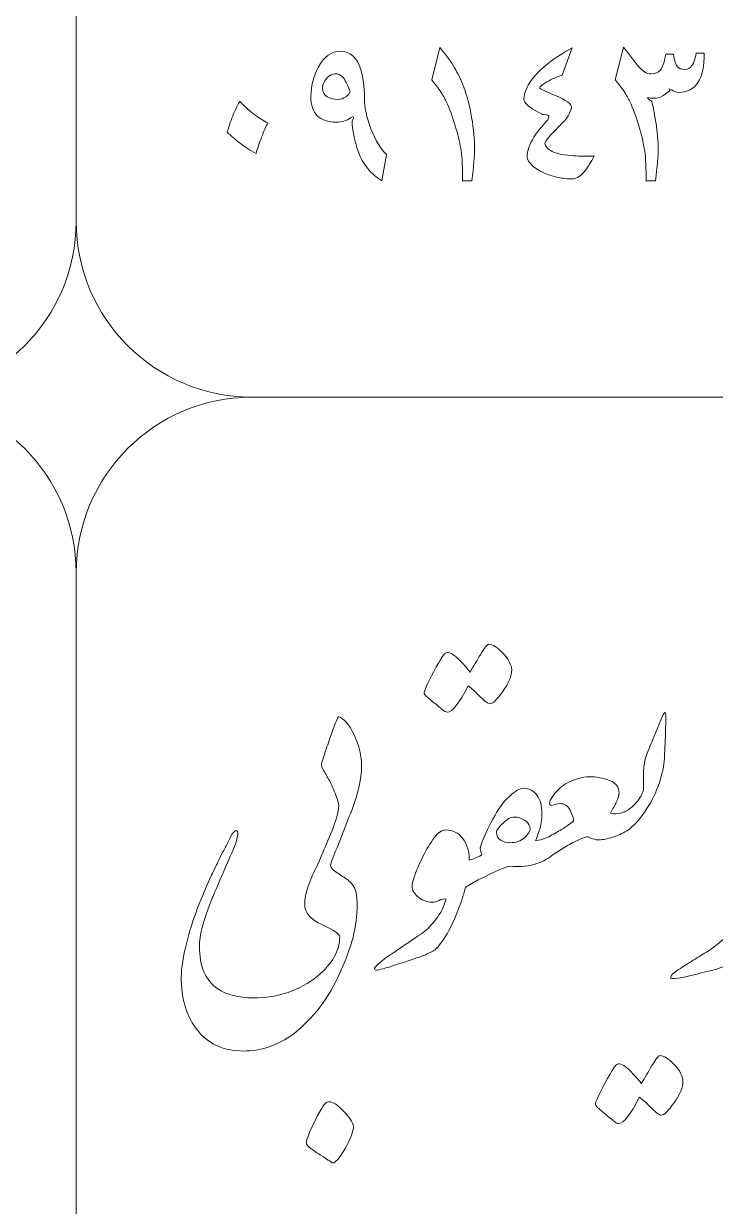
# Model space of a CAD drawing. Header units: millimetres. Extents: x 62 to 462, y 96 to 456.
# Drawn here: x 281.56 to 291.42, y 244.77 to 261.63 of the extents above; entities that cross this region are included whole.
import ezdxf

# ---------------------------------------------------------------- set-up
doc = ezdxf.new("R2010")
doc.units = ezdxf.units.MM
doc.header["$MEASUREMENT"] = 0
doc.layers.add('Layer 1', color=7, linetype='Continuous')

msp = doc.modelspace()

# ---------------------------------------------------------------- linework, layer by layer
at = {"layer": 'Layer 1', "color": 250, "lineweight": 18}
for points, knots in [([(264.8067, 276.3033), (264.8067, 276.3033), (279.8067, 276.3033), (279.8067, 276.3033), (281.1837, 276.3033), (282.3067, 275.1803), (282.3067, 273.8033), (282.3067, 273.8033), (282.3067, 258.8033), (282.3067, 258.8033), (282.3067, 257.4264), (281.1837, 256.3033), (279.8067, 256.3033), (279.8067, 256.3033), (264.8067, 256.3033), (264.8067, 256.3033), (263.4298, 256.3033), (262.3067, 257.4264), (262.3067, 258.8033), (262.3067, 258.8033), (262.3067, 273.8033), (262.3067, 273.8033), (262.3067, 275.1803), (263.4298, 276.3033), (264.8067, 276.3033)], [0, 0, 0, 0, 0.125, 0.125, 0.125, 0.25, 0.25, 0.25, 0.375, 0.375, 0.375, 0.5, 0.5, 0.5, 0.625, 0.625, 0.625, 0.75, 0.75, 0.75, 0.875, 0.875, 0.875, 1, 1, 1, 1]), ([(284.8067, 276.3033), (284.8067, 276.3033), (299.8067, 276.3033), (299.8067, 276.3033), (301.1837, 276.3033), (302.3067, 275.1803), (302.3067, 273.8033), (302.3067, 273.8033), (302.3067, 258.8033), (302.3067, 258.8033), (302.3067, 257.4264), (301.1837, 256.3033), (299.8067, 256.3033), (299.8067, 256.3033), (284.8067, 256.3033), (284.8067, 256.3033), (283.4298, 256.3033), (282.3067, 257.4264), (282.3067, 258.8033), (282.3067, 258.8033), (282.3067, 273.8033), (282.3067, 273.8033), (282.3067, 275.1803), (283.4298, 276.3033), (284.8067, 276.3033)], [0, 0, 0, 0, 0.125, 0.125, 0.125, 0.25, 0.25, 0.25, 0.375, 0.375, 0.375, 0.5, 0.5, 0.5, 0.625, 0.625, 0.625, 0.75, 0.75, 0.75, 0.875, 0.875, 0.875, 1, 1, 1, 1]), ([(264.8067, 256.3033), (264.8067, 256.3033), (279.8067, 256.3033), (279.8067, 256.3033), (281.1837, 256.3033), (282.3067, 255.1803), (282.3067, 253.8033), (282.3067, 253.8033), (282.3067, 238.8033), (282.3067, 238.8033), (282.3067, 237.4264), (281.1837, 236.3033), (279.8067, 236.3033), (279.8067, 236.3033), (264.8067, 236.3033), (264.8067, 236.3033), (263.4298, 236.3033), (262.3067, 237.4264), (262.3067, 238.8033), (262.3067, 238.8033), (262.3067, 253.8033), (262.3067, 253.8033), (262.3067, 255.1803), (263.4298, 256.3033), (264.8067, 256.3033)], [0, 0, 0, 0, 0.125, 0.125, 0.125, 0.25, 0.25, 0.25, 0.375, 0.375, 0.375, 0.5, 0.5, 0.5, 0.625, 0.625, 0.625, 0.75, 0.75, 0.75, 0.875, 0.875, 0.875, 1, 1, 1, 1]), ([(284.8067, 256.3033), (284.8067, 256.3033), (299.8067, 256.3033), (299.8067, 256.3033), (301.1837, 256.3033), (302.3067, 255.1803), (302.3067, 253.8033), (302.3067, 253.8033), (302.3067, 238.8033), (302.3067, 238.8033), (302.3067, 237.4264), (301.1837, 236.3033), (299.8067, 236.3033), (299.8067, 236.3033), (284.8067, 236.3033), (284.8067, 236.3033), (283.4298, 236.3033), (282.3067, 237.4264), (282.3067, 238.8033), (282.3067, 238.8033), (282.3067, 253.8033), (282.3067, 253.8033), (282.3067, 255.1803), (283.4298, 256.3033), (284.8067, 256.3033)], [0, 0, 0, 0, 0.125, 0.125, 0.125, 0.25, 0.25, 0.25, 0.375, 0.375, 0.375, 0.5, 0.5, 0.5, 0.625, 0.625, 0.625, 0.75, 0.75, 0.75, 0.875, 0.875, 0.875, 1, 1, 1, 1]), ([(287.2684, 252.0841), (287.2684, 252.1147), (287.3154, 252.217), (287.4095, 252.3945), (287.5036, 252.5709), (287.5612, 252.6591), (287.5812, 252.6591), (287.62, 252.6756), (287.6776, 252.6474), (287.7517, 252.5756), (287.827, 252.5027), (287.8834, 252.4392), (287.9222, 252.3839), (287.9681, 252.4592), (288.0198, 252.545), (288.0763, 252.6391), (288.1327, 252.7332), (288.1692, 252.7802), (288.188, 252.7802), (288.2456, 252.7802), (288.3138, 252.7379), (288.3926, 252.6544), (288.4726, 252.5709), (288.5137, 252.4921), (288.5184, 252.418), (288.5184, 252.331), (288.4761, 252.2275), (288.3914, 252.1088), (288.3079, 251.9912), (288.2479, 251.9324), (288.208, 251.9324), (288.1833, 251.9324), (288.1374, 251.9665), (288.0704, 252.0323), (288.0045, 252.0994), (287.9457, 252.1511), (287.8952, 252.1876), (287.7705, 251.9371), (287.6717, 251.8124), (287.5988, 251.8124), (287.58, 251.8124), (287.5542, 251.8266), (287.5189, 251.8571), (287.4871, 251.8842), (287.4377, 251.9253), (287.3695, 251.9806), (287.3013, 252.0359), (287.2684, 252.07), (287.2684, 252.0841)], [0, 0, 0, 0, 0.0625, 0.0625, 0.0625, 0.125, 0.125, 0.125, 0.1875, 0.1875, 0.1875, 0.25, 0.25, 0.25, 0.3125, 0.3125, 0.3125, 0.375, 0.375, 0.375, 0.4375, 0.4375, 0.4375, 0.5, 0.5, 0.5, 0.5625, 0.5625, 0.5625, 0.625, 0.625, 0.625, 0.6875, 0.6875, 0.6875, 0.75, 0.75, 0.75, 0.8125, 0.8125, 0.8125, 0.875, 0.875, 0.875, 0.9375, 0.9375, 0.9375, 1, 1, 1, 1]), ([(286.0655, 248.6092), (286.0655, 248.6481), (285.9831, 248.7057), (285.8173, 248.7809), (285.6492, 248.8597), (285.5657, 248.955), (285.5657, 249.0679), (285.5657, 249.1478), (285.5833, 249.2395), (285.6198, 249.3418), (285.6551, 249.443), (285.6974, 249.5406), (285.748, 249.6323), (285.748, 249.6323), (285.7492, 249.6344), (285.7492, 249.6344), (285.7492, 249.6344), (285.7491, 249.6347), (285.7491, 249.6347), (285.8267, 249.8181), (285.8761, 249.9345), (285.8973, 249.9827), (286.0008, 250.2238), (286.0525, 250.3884), (286.0525, 250.4755), (286.0525, 250.5049), (286.0384, 250.5566), (286.0102, 250.6307), (285.9784, 250.7106), (285.9478, 250.7812), (285.9173, 250.84), (285.9043, 250.8635), (285.8902, 250.8859), (285.8761, 250.9094), (285.862, 250.9329), (285.8502, 250.9552), (285.8385, 250.9788), (285.8103, 251.0199), (285.7997, 251.0517), (285.8044, 251.0752), (285.8244, 251.1387), (285.8432, 251.1963), (285.8596, 251.2469), (285.8749, 251.2974), (285.8902, 251.3409), (285.9043, 251.3774), (285.9655, 251.562), (286.0125, 251.6855), (286.0454, 251.7502), (286.1231, 251.7243), (286.1995, 251.6373), (286.2724, 251.4879), (286.3418, 251.3386), (286.3759, 251.1857), (286.3759, 251.0305), (286.3759, 250.8694), (286.3312, 250.6671), (286.2418, 250.4237), (286.1889, 250.2932), (286.136, 250.1615), (286.0842, 250.0286), (286.0325, 249.8969), (285.9819, 249.7652), (285.9314, 249.6347), (285.9314, 249.6347), (285.9311, 249.6341), (285.9311, 249.6341), (285.9311, 249.6341), (285.9314, 249.6323), (285.9314, 249.6323), (285.9314, 249.6006), (285.9573, 249.5676), (286.009, 249.5359), (286.0607, 249.5041), (286.1125, 249.4688), (286.1654, 249.4312), (286.2183, 249.3924), (286.256, 249.3501), (286.2795, 249.3019), (286.3018, 249.249), (286.3136, 249.1713), (286.3136, 249.0679), (286.3136, 248.9162), (286.2936, 248.7609), (286.2548, 248.6022), (286.216, 248.4481), (286.1431, 248.2576), (286.0372, 248.0307), (285.8702, 247.6791), (285.6433, 247.3992), (285.3552, 247.1899), (285.2505, 247.1229), (285.1471, 247.0723), (285.0459, 247.0382), (284.9354, 247.0018), (284.8166, 246.9829), (284.6908, 246.9829), (284.3945, 246.9829), (284.1675, 247.0935), (284.0088, 247.3134), (283.8735, 247.5015), (283.8053, 247.7438), (283.8053, 248.0377), (283.8053, 248.1683), (283.8324, 248.3388), (283.8876, 248.5505), (283.9429, 248.7551), (284.0005, 248.9315), (284.0605, 249.0808), (284.1252, 249.2348), (284.1793, 249.3654), (284.2251, 249.47), (284.2392, 249.4959), (284.2592, 249.5347), (284.2839, 249.5864), (284.3098, 249.637), (284.3415, 249.7052), (284.3804, 249.7875), (284.4086, 249.8381), (284.4333, 249.8839), (284.4544, 249.9251), (284.4768, 249.9663), (284.4944, 250.0039), (284.5085, 250.0356), (284.5426, 250.098), (284.5685, 250.1274), (284.5873, 250.125), (284.6132, 250.1203), (284.6191, 250.0944), (284.6085, 250.0462), (284.5967, 249.9886), (284.5814, 249.9392), (284.5638, 249.8981), (284.4003, 249.5206), (284.2875, 249.2584), (284.2251, 249.109), (284.1181, 248.835), (284.064, 248.6245), (284.064, 248.4752), (284.064, 248.1918), (284.151, 247.9907), (284.3251, 247.8684), (284.4544, 247.7837), (284.6202, 247.7414), (284.8249, 247.7414), (285.1929, 247.7414), (285.4998, 247.8449), (285.748, 248.0507), (285.9596, 248.2282), (286.0655, 248.414), (286.0655, 248.6092)], [0, 0, 0, 0, 0.02, 0.02, 0.02, 0.04, 0.04, 0.04, 0.06, 0.06, 0.06, 0.08, 0.08, 0.08, 0.1, 0.1, 0.1, 0.12, 0.12, 0.12, 0.14, 0.14, 0.14, 0.16, 0.16, 0.16, 0.18, 0.18, 0.18, 0.2, 0.2, 0.2, 0.22, 0.22, 0.22, 0.24, 0.24, 0.24, 0.26, 0.26, 0.26, 0.28, 0.28, 0.28, 0.3, 0.3, 0.3, 0.32, 0.32, 0.32, 0.34, 0.34, 0.34, 0.36, 0.36, 0.36, 0.38, 0.38, 0.38, 0.4, 0.4, 0.4, 0.42, 0.42, 0.42, 0.44, 0.44, 0.44, 0.46, 0.46, 0.46, 0.48, 0.48, 0.48, 0.5, 0.5, 0.5, 0.52, 0.52, 0.52, 0.54, 0.54, 0.54, 0.56, 0.56, 0.56, 0.58, 0.58, 0.58, 0.6, 0.6, 0.6, 0.62, 0.62, 0.62, 0.64, 0.64, 0.64, 0.66, 0.66, 0.66, 0.68, 0.68, 0.68, 0.7, 0.7, 0.7, 0.72, 0.72, 0.72, 0.74, 0.74, 0.74, 0.76, 0.76, 0.76, 0.78, 0.78, 0.78, 0.8, 0.8, 0.8, 0.82, 0.82, 0.82, 0.84, 0.84, 0.84, 0.86, 0.86, 0.86, 0.88, 0.88, 0.88, 0.9, 0.9, 0.9, 0.92, 0.92, 0.92, 0.94, 0.94, 0.94, 0.96, 0.96, 0.96, 0.98, 0.98, 0.98, 1, 1, 1, 1]), ([(290.1965, 250.4343), (290.2517, 250.4731), (290.2988, 250.5213), (290.3376, 250.5789), (290.3787, 250.6366), (290.3999, 250.6942), (290.3999, 250.7518), (290.3999, 250.7518), (290.3999, 250.9788), (290.3999, 250.9788), (290.3999, 251.034), (290.4093, 251.0952), (290.427, 251.161), (290.4599, 251.2527), (290.4928, 251.3374), (290.5269, 251.4127), (290.5269, 251.4127), (290.668, 251.7537), (290.668, 251.7537), (290.6704, 251.7702), (290.6821, 251.789), (290.7033, 251.809), (290.7127, 251.809), (290.7162, 251.7854), (290.7162, 251.7372), (290.7162, 251.7372), (290.7104, 251.4926), (290.7104, 251.4926), (290.7104, 251.4926), (290.6962, 251.1963), (290.6962, 251.1963), (290.6962, 251.0928), (290.6751, 250.9752), (290.6339, 250.8447), (290.5951, 250.713), (290.5445, 250.5978), (290.4822, 250.4966), (290.3885, 250.3432), (290.2937, 250.2259), (290.1976, 250.146), (290.1976, 250.146), (290.1965, 250.1438), (290.1965, 250.1438), (290.1412, 250.1074), (290.0789, 250.0756), (290.0107, 250.0498), (289.9413, 250.0227), (289.8743, 250.0051), (289.8108, 249.9957), (289.7755, 249.9886), (289.739, 249.991), (289.7002, 250.0004), (289.6614, 250.011), (289.6308, 250.0227), (289.6108, 250.0368), (289.5826, 250.0368), (289.5438, 250.0251), (289.4933, 250.0027), (289.445, 249.9816), (289.3851, 249.9522), (289.3145, 249.9134), (289.3145, 249.9134), (289.1111, 249.7852), (289.1111, 249.7852), (289.1111, 249.7852), (289.1108, 249.7861), (289.1108, 249.7861), (289.0462, 249.7286), (288.9686, 249.6851), (288.8771, 249.6558), (288.7736, 249.6158), (288.6431, 249.6041), (288.4843, 249.617), (288.4514, 249.617), (288.3044, 249.5523), (288.0398, 249.4206), (288.0398, 249.4206), (287.8581, 249.3204), (287.8581, 249.3204), (287.8581, 249.3204), (287.8446, 249.2678), (287.8446, 249.2678), (287.8305, 249.2101), (287.8129, 249.1549), (287.7952, 249.1043), (287.7141, 248.8821), (287.64, 248.7174), (287.5706, 248.6116), (287.5024, 248.5058), (287.4483, 248.4411), (287.4095, 248.4152), (287.3696, 248.3905), (287.3119, 248.3635), (287.2331, 248.3341), (287.1555, 248.3059), (287.0368, 248.2659), (286.8768, 248.2141), (286.7169, 248.1624), (286.6228, 248.1365), (286.5923, 248.1365), (286.5746, 248.1365), (286.5652, 248.1412), (286.5652, 248.1506), (286.5464, 248.1753), (286.6417, 248.2588), (286.851, 248.3988), (287.0603, 248.5387), (287.1955, 248.6304), (287.2555, 248.6739), (287.3166, 248.7174), (287.379, 248.7809), (287.4413, 248.8656), (287.5048, 248.9491), (287.5518, 249.0443), (287.5812, 249.149), (287.5495, 249.1537), (287.5165, 249.1478), (287.4836, 249.1302), (287.4495, 249.1137), (287.4166, 249.1043), (287.3848, 249.1043), (287.3002, 249.1067), (287.2284, 249.1349), (287.1708, 249.1878), (287.1144, 249.2395), (287.0897, 249.2983), (287.0991, 249.363), (287.1085, 249.4018), (287.1214, 249.4477), (287.1391, 249.4994), (287.1555, 249.5512), (287.192, 249.6335), (287.2473, 249.7452), (287.3025, 249.8581), (287.3578, 249.951), (287.4142, 250.0239), (287.4707, 250.098), (287.5259, 250.1344), (287.5812, 250.1344), (287.6753, 250.1344), (287.7541, 250.0944), (287.8176, 250.0145), (287.8811, 249.9333), (287.9117, 249.8369), (287.9117, 249.7252), (287.9117, 249.7252), (287.9115, 249.7016), (287.9115, 249.7016), (287.9115, 249.7016), (287.9763, 249.724), (287.9763, 249.724), (288.0527, 249.7522), (288.0916, 249.7722), (288.0916, 249.7863), (288.0774, 249.8098), (288.0704, 249.8381), (288.0704, 249.8722), (288.0751, 249.9027), (288.0868, 249.9404), (288.1057, 249.9862), (288.1374, 250.0709), (288.1962, 250.1908), (288.2809, 250.3449), (288.3338, 250.446), (288.4008, 250.5354), (288.4843, 250.613), (288.5666, 250.6894), (288.6337, 250.7271), (288.6842, 250.7271), (288.7642, 250.7271), (288.83, 250.693), (288.8806, 250.6271), (288.9265, 250.5624), (288.9488, 250.4778), (288.9488, 250.3719), (288.9488, 250.2779), (288.9359, 250.1932), (288.91, 250.1191), (288.8829, 250.0439), (288.8665, 249.998), (288.8594, 249.9792), (288.8594, 249.9792), (288.9006, 249.9862), (288.9006, 249.9862), (288.99, 250.0086), (289.0605, 250.0391), (289.1111, 250.0756), (289.1111, 250.0756), (289.1132, 250.072), (289.1132, 250.072), (289.1543, 250.0933), (289.2123, 250.1282), (289.2863, 250.178), (289.3028, 250.1874), (289.3404, 250.2144), (289.4004, 250.2579), (289.4004, 250.2944), (289.3839, 250.3473), (289.3521, 250.4167), (289.318, 250.479), (289.271, 250.5096), (289.211, 250.5096), (289.1722, 250.5096), (289.1322, 250.5002), (289.0899, 250.4813), (289.0605, 250.4813), (289.0511, 250.5013), (289.0629, 250.5401), (289.0723, 250.5684), (289.0923, 250.6025), (289.1252, 250.6436), (289.1758, 250.7083), (289.2381, 250.7624), (289.3145, 250.8059), (289.3627, 250.8318), (289.4121, 250.8506), (289.4627, 250.8647), (289.525, 250.8835), (289.5767, 250.8929), (289.6214, 250.8929), (289.7261, 250.8929), (289.8249, 250.8741), (289.9178, 250.8376), (290.0048, 250.8035), (290.0483, 250.7436), (290.0483, 250.6577), (290.0483, 250.6283), (290.0377, 250.5919), (290.0177, 250.5484), (290.006, 250.5225), (289.9954, 250.499), (289.9848, 250.479), (289.9742, 250.4578), (289.9554, 250.4237), (289.9272, 250.3755), (289.9436, 250.3614), (289.9824, 250.3602), (290.0448, 250.3696), (290.1071, 250.3802), (290.1576, 250.4014), (290.1965, 250.4343)], [0, 0, 0, 0, 0.0125, 0.0125, 0.0125, 0.025, 0.025, 0.025, 0.0375, 0.0375, 0.0375, 0.05, 0.05, 0.05, 0.0625, 0.0625, 0.0625, 0.075, 0.075, 0.075, 0.0875, 0.0875, 0.0875, 0.1, 0.1, 0.1, 0.1125, 0.1125, 0.1125, 0.125, 0.125, 0.125, 0.1375, 0.1375, 0.1375, 0.15, 0.15, 0.15, 0.1625, 0.1625, 0.1625, 0.175, 0.175, 0.175, 0.1875, 0.1875, 0.1875, 0.2, 0.2, 0.2, 0.2125, 0.2125, 0.2125, 0.225, 0.225, 0.225, 0.2375, 0.2375, 0.2375, 0.25, 0.25, 0.25, 0.2625, 0.2625, 0.2625, 0.275, 0.275, 0.275, 0.2875, 0.2875, 0.2875, 0.3, 0.3, 0.3, 0.3125, 0.3125, 0.3125, 0.325, 0.325, 0.325, 0.3375, 0.3375, 0.3375, 0.35, 0.35, 0.35, 0.3625, 0.3625, 0.3625, 0.375, 0.375, 0.375, 0.3875, 0.3875, 0.3875, 0.4, 0.4, 0.4, 0.4125, 0.4125, 0.4125, 0.425, 0.425, 0.425, 0.4375, 0.4375, 0.4375, 0.45, 0.45, 0.45, 0.4625, 0.4625, 0.4625, 0.475, 0.475, 0.475, 0.4875, 0.4875, 0.4875, 0.5, 0.5, 0.5, 0.5125, 0.5125, 0.5125, 0.525, 0.525, 0.525, 0.5375, 0.5375, 0.5375, 0.55, 0.55, 0.55, 0.5625, 0.5625, 0.5625, 0.575, 0.575, 0.575, 0.5875, 0.5875, 0.5875, 0.6, 0.6, 0.6, 0.6125, 0.6125, 0.6125, 0.625, 0.625, 0.625, 0.6375, 0.6375, 0.6375, 0.65, 0.65, 0.65, 0.6625, 0.6625, 0.6625, 0.675, 0.675, 0.675, 0.6875, 0.6875, 0.6875, 0.7, 0.7, 0.7, 0.7125, 0.7125, 0.7125, 0.725, 0.725, 0.725, 0.7375, 0.7375, 0.7375, 0.75, 0.75, 0.75, 0.7625, 0.7625, 0.7625, 0.775, 0.775, 0.775, 0.7875, 0.7875, 0.7875, 0.8, 0.8, 0.8, 0.8125, 0.8125, 0.8125, 0.825, 0.825, 0.825, 0.8375, 0.8375, 0.8375, 0.85, 0.85, 0.85, 0.8625, 0.8625, 0.8625, 0.875, 0.875, 0.875, 0.8875, 0.8875, 0.8875, 0.9, 0.9, 0.9, 0.9125, 0.9125, 0.9125, 0.925, 0.925, 0.925, 0.9375, 0.9375, 0.9375, 0.95, 0.95, 0.95, 0.9625, 0.9625, 0.9625, 0.975, 0.975, 0.975, 0.9875, 0.9875, 0.9875, 1, 1, 1, 1]), ([(292.8812, 250.2896), (292.9388, 250.3379), (293.0211, 250.4037), (293.1293, 250.4896), (293.2351, 250.5695), (293.3069, 250.6224), (293.3468, 250.6471), (293.3468, 250.6471), (293.5938, 250.8094), (293.5938, 250.8094), (293.5879, 250.8141), (293.5632, 250.8294), (293.5221, 250.8541), (293.4903, 250.8706), (293.4738, 250.8929), (293.4738, 250.9235), (293.5338, 251.0563), (293.6161, 251.1881), (293.722, 251.3198), (293.8254, 251.4432), (293.8854, 251.4997), (293.9042, 251.4879), (294.09, 251.4244), (294.2006, 251.3833), (294.2347, 251.368), (294.357, 251.3103), (294.4181, 251.2445), (294.4181, 251.1716), (294.4181, 251.121), (294.3946, 251.0552), (294.3487, 250.9752), (294.2982, 250.8964), (294.2405, 250.8294), (294.177, 250.7718), (294.1053, 250.7118), (294.0218, 250.6636), (293.9254, 250.6271), (293.6749, 250.5425), (293.4703, 250.4578), (293.3104, 250.3731), (293.153, 250.291), (293.0115, 250.194), (292.8872, 250.0812), (292.8872, 250.0812), (292.8823, 250.0733), (292.8823, 250.0733), (292.8565, 250.058), (292.84, 250.0427), (292.8318, 250.0286), (292.8235, 250.0145), (292.82, 250.0074), (292.82, 250.0051), (292.84, 250.0098), (292.927, 250.0251), (293.0787, 250.0533), (293.1904, 250.0709), (293.2845, 250.0803), (293.3609, 250.0803), (293.4703, 250.0803), (293.5608, 250.0733), (293.629, 250.0603), (293.7008, 250.0462), (293.7361, 250.0133), (293.7361, 249.9604), (293.7361, 249.9392), (293.7231, 249.9004), (293.6984, 249.8428), (293.6655, 249.7828), (293.6243, 249.7228), (293.5738, 249.6641), (293.5397, 249.6241), (293.4174, 249.5617), (293.2069, 249.4747), (292.9976, 249.3865), (292.8682, 249.3277), (292.82, 249.2972), (292.7718, 249.2654), (292.7353, 249.2395), (292.7095, 249.2196), (292.6956, 249.2012), (292.6804, 249.1876), (292.664, 249.179), (292.6281, 249.1378), (292.6233, 249.105), (292.6507, 249.0808), (292.6777, 249.0549), (292.7236, 249.042), (292.7883, 249.0408), (292.8529, 249.0396), (292.9, 249.0396), (292.9294, 249.0396), (292.9752, 249.0349), (292.9988, 249.0079), (292.9988, 248.9597), (292.9988, 248.9256), (292.9799, 248.8527), (292.9435, 248.7433), (292.8788, 248.5505), (292.7953, 248.4023), (292.6918, 248.2988), (292.5837, 248.1906), (292.4661, 248.1365), (292.3367, 248.1365), (292.2156, 248.1365), (292.1203, 248.1977), (292.051, 248.3188), (291.9982, 248.4152), (291.9658, 248.5273), (291.955, 248.6547), (291.9082, 248.5842), (291.845, 248.4918), (291.7652, 248.3776), (291.717, 248.3176), (291.6758, 248.2753), (291.6405, 248.2506), (291.5947, 248.2177), (291.5488, 248.1918), (291.5018, 248.173), (291.4548, 248.153), (291.403, 248.1377), (291.3466, 248.1248), (291.2901, 248.1118), (291.2349, 248.0989), (291.1796, 248.0848), (291.1796, 248.0848), (290.9515, 248.0295), (290.9515, 248.0295), (290.8597, 248.0142), (290.8033, 248.0119), (290.7833, 248.0225), (290.7833, 248.0554), (290.8209, 248.0954), (290.8974, 248.1436), (290.9656, 248.1871), (291.0361, 248.2318), (291.1067, 248.2765), (291.1784, 248.3211), (291.249, 248.3647), (291.3207, 248.4082), (291.5018, 248.5352), (291.6382, 248.6539), (291.7276, 248.7633), (291.7958, 248.8491), (291.8499, 248.9232), (291.8887, 248.9879), (291.9145, 249.0243), (291.9522, 249.0878), (292.0027, 249.1772), (292.0027, 249.1772), (292.0361, 249.2455), (292.0361, 249.2455), (292.044, 249.2642), (292.0525, 249.2821), (292.0616, 249.2995), (292.0657, 249.3079), (292.0699, 249.3159), (292.0743, 249.3238), (292.0743, 249.3238), (292.1509, 249.4806), (292.1509, 249.4806), (292.185, 249.5512), (292.2191, 249.6088), (292.2509, 249.6523), (292.2802, 249.6958), (292.3085, 249.717), (292.3332, 249.7146), (292.3567, 249.7029), (292.3637, 249.6805), (292.3543, 249.6452), (292.3285, 249.57), (292.3132, 249.5206), (292.3061, 249.4971), (292.28, 249.4103), (292.263, 249.3417), (292.2554, 249.292), (292.267, 249.084), (292.301, 248.9713), (292.3579, 248.9526), (292.3826, 248.9785), (292.419, 249.0338), (292.4649, 249.1184), (292.4919, 249.169), (292.5131, 249.2031), (292.526, 249.2219), (292.5295, 249.2262), (292.5334, 249.2299), (292.5378, 249.233), (292.5585, 249.2585), (292.5841, 249.2855), (292.613, 249.3124), (292.6848, 249.3771), (292.7565, 249.4324), (292.8306, 249.4806), (292.9247, 249.5429), (293.0152, 249.597), (293.1022, 249.6429), (293.1093, 249.6476), (293.1587, 249.6723), (293.2504, 249.7158), (293.2504, 249.7381), (293.2139, 249.7546), (293.1399, 249.764), (293.0764, 249.7664), (292.9893, 249.764), (292.8823, 249.7569), (292.8823, 249.7569), (292.5237, 249.7287), (292.5237, 249.7287), (292.5072, 249.7287), (292.5025, 249.7428), (292.5096, 249.7699), (292.5237, 249.8299), (292.5684, 249.9169), (292.646, 250.0286), (292.7214, 250.14), (292.7991, 250.225), (292.8791, 250.2849), (292.8791, 250.2849), (292.8812, 250.2896), (292.8812, 250.2896)], [0, 0, 0, 0, 0.0136986, 0.0136986, 0.0136986, 0.0273973, 0.0273973, 0.0273973, 0.0410959, 0.0410959, 0.0410959, 0.0547945, 0.0547945, 0.0547945, 0.0684932, 0.0684932, 0.0684932, 0.0821918, 0.0821918, 0.0821918, 0.0958904, 0.0958904, 0.0958904, 0.109589, 0.109589, 0.109589, 0.1232877, 0.1232877, 0.1232877, 0.1369863, 0.1369863, 0.1369863, 0.1506849, 0.1506849, 0.1506849, 0.1643836, 0.1643836, 0.1643836, 0.1780822, 0.1780822, 0.1780822, 0.1917808, 0.1917808, 0.1917808, 0.2054795, 0.2054795, 0.2054795, 0.2191781, 0.2191781, 0.2191781, 0.2328767, 0.2328767, 0.2328767, 0.2465753, 0.2465753, 0.2465753, 0.260274, 0.260274, 0.260274, 0.2739726, 0.2739726, 0.2739726, 0.2876712, 0.2876712, 0.2876712, 0.3013699, 0.3013699, 0.3013699, 0.3150685, 0.3150685, 0.3150685, 0.3287671, 0.3287671, 0.3287671, 0.3424658, 0.3424658, 0.3424658, 0.3561644, 0.3561644, 0.3561644, 0.369863, 0.369863, 0.369863, 0.3835616, 0.3835616, 0.3835616, 0.3972603, 0.3972603, 0.3972603, 0.4109589, 0.4109589, 0.4109589, 0.4246575, 0.4246575, 0.4246575, 0.4383562, 0.4383562, 0.4383562, 0.4520548, 0.4520548, 0.4520548, 0.4657534, 0.4657534, 0.4657534, 0.4794521, 0.4794521, 0.4794521, 0.4931507, 0.4931507, 0.4931507, 0.5068493, 0.5068493, 0.5068493, 0.5205479, 0.5205479, 0.5205479, 0.5342466, 0.5342466, 0.5342466, 0.5479452, 0.5479452, 0.5479452, 0.5616438, 0.5616438, 0.5616438, 0.5753425, 0.5753425, 0.5753425, 0.5890411, 0.5890411, 0.5890411, 0.6027397, 0.6027397, 0.6027397, 0.6164384, 0.6164384, 0.6164384, 0.630137, 0.630137, 0.630137, 0.6438356, 0.6438356, 0.6438356, 0.6575342, 0.6575342, 0.6575342, 0.6712329, 0.6712329, 0.6712329, 0.6849315, 0.6849315, 0.6849315, 0.6986301, 0.6986301, 0.6986301, 0.7123288, 0.7123288, 0.7123288, 0.7260274, 0.7260274, 0.7260274, 0.739726, 0.739726, 0.739726, 0.7534247, 0.7534247, 0.7534247, 0.7671233, 0.7671233, 0.7671233, 0.7808219, 0.7808219, 0.7808219, 0.7945205, 0.7945205, 0.7945205, 0.8082192, 0.8082192, 0.8082192, 0.8219178, 0.8219178, 0.8219178, 0.8356164, 0.8356164, 0.8356164, 0.8493151, 0.8493151, 0.8493151, 0.8630137, 0.8630137, 0.8630137, 0.8767123, 0.8767123, 0.8767123, 0.890411, 0.890411, 0.890411, 0.9041096, 0.9041096, 0.9041096, 0.9178082, 0.9178082, 0.9178082, 0.9315068, 0.9315068, 0.9315068, 0.9452055, 0.9452055, 0.9452055, 0.9589041, 0.9589041, 0.9589041, 0.9726027, 0.9726027, 0.9726027, 0.9863014, 0.9863014, 0.9863014, 1, 1, 1, 1]), ([(288.7806, 250.1556), (288.7806, 250.1944), (288.7571, 250.232), (288.7113, 250.2685), (288.6607, 250.3014), (288.609, 250.3167), (288.556, 250.3167), (288.5055, 250.3167), (288.4514, 250.2884), (288.3949, 250.2308), (288.3326, 250.1756), (288.302, 250.132), (288.302, 250.1003), (288.302, 250.0497), (288.322, 250.0121), (288.3632, 249.9898), (288.3985, 249.9639), (288.4408, 249.9521), (288.4914, 249.9521), (288.576, 249.9521), (288.6466, 249.9756), (288.7007, 250.0239), (288.7536, 250.0721), (288.7806, 250.1156), (288.7806, 250.1556)], [0, 0, 0, 0, 0.125, 0.125, 0.125, 0.25, 0.25, 0.25, 0.375, 0.375, 0.375, 0.5, 0.5, 0.5, 0.625, 0.625, 0.625, 0.75, 0.75, 0.75, 0.875, 0.875, 0.875, 1, 1, 1, 1]), ([(289.7108, 246.221), (289.7108, 246.2069), (289.7449, 246.1728), (289.8119, 246.1175), (289.8802, 246.0622), (289.9295, 246.0211), (289.9625, 245.994), (289.9966, 245.9634), (290.0236, 245.9493), (290.0413, 245.9493), (290.1153, 245.9493), (290.2141, 246.074), (290.3376, 246.3244), (290.3882, 246.288), (290.4469, 246.2363), (290.514, 246.1692), (290.5798, 246.1022), (290.6257, 246.0693), (290.6516, 246.0693), (290.6904, 246.0693), (290.7515, 246.1281), (290.8338, 246.2457), (290.9185, 246.3644), (290.9608, 246.4679), (290.9608, 246.5549), (290.9573, 246.629), (290.915, 246.7078), (290.835, 246.7913), (290.7562, 246.8748), (290.688, 246.9171), (290.6304, 246.9171), (290.6128, 246.9171), (290.5751, 246.8701), (290.5187, 246.776), (290.4622, 246.6819), (290.4117, 246.5961), (290.3658, 246.5208), (290.3258, 246.5761), (290.2694, 246.6396), (290.1953, 246.7125), (290.12, 246.7842), (290.0636, 246.8125), (290.0248, 246.796), (290.0036, 246.796), (289.946, 246.7078), (289.8519, 246.5314), (289.7579, 246.3538), (289.7108, 246.2515), (289.7108, 246.221)], [0, 0, 0, 0, 0.0625, 0.0625, 0.0625, 0.125, 0.125, 0.125, 0.1875, 0.1875, 0.1875, 0.25, 0.25, 0.25, 0.3125, 0.3125, 0.3125, 0.375, 0.375, 0.375, 0.4375, 0.4375, 0.4375, 0.5, 0.5, 0.5, 0.5625, 0.5625, 0.5625, 0.625, 0.625, 0.625, 0.6875, 0.6875, 0.6875, 0.75, 0.75, 0.75, 0.8125, 0.8125, 0.8125, 0.875, 0.875, 0.875, 0.9375, 0.9375, 0.9375, 1, 1, 1, 1]), ([(285.5904, 245.673), (285.5904, 245.6483), (285.608, 245.6236), (285.6421, 245.6013), (285.6809, 245.573), (285.7409, 245.533), (285.8232, 245.479), (285.9043, 245.4249), (285.9525, 245.3943), (285.9655, 245.3872), (286.0031, 245.3872), (286.0607, 245.4566), (286.1419, 245.5942), (286.2218, 245.7318), (286.2618, 245.8376), (286.2618, 245.9105), (286.2548, 245.9658), (286.203, 246.0422), (286.1066, 246.1398), (286.0102, 246.2374), (285.9373, 246.2762), (285.8867, 246.2551), (285.8608, 246.2551), (285.8056, 246.1716), (285.7197, 246.0022), (285.6339, 245.8329), (285.5904, 245.7235), (285.5904, 245.673)], [0, 0, 0, 0, 0.1111111, 0.1111111, 0.1111111, 0.2222222, 0.2222222, 0.2222222, 0.3333333, 0.3333333, 0.3333333, 0.4444444, 0.4444444, 0.4444444, 0.5555556, 0.5555556, 0.5555556, 0.6666667, 0.6666667, 0.6666667, 0.7777778, 0.7777778, 0.7777778, 0.8888889, 0.8888889, 0.8888889, 1, 1, 1, 1])]:
    msp.add_open_spline(points, degree=3, knots=knots, dxfattribs=at)
at = {"layer": 'Layer 1', "color": 250, "lineweight": 9}
for points, knots in [([(287.9897, 259.8388), (287.9897, 259.7436), (287.9762, 259.5925), (287.9486, 259.3862), (287.9486, 259.3862), (287.8175, 259.3862), (287.8175, 259.3862), (287.8175, 259.5696), (287.8104, 259.7107), (287.7963, 259.8089), (287.7816, 259.907), (287.7587, 260.0123), (287.7264, 260.1246), (287.6911, 260.2486), (287.6493, 260.3668), (287.6023, 260.4779), (287.5794, 260.5296), (287.5547, 260.5766), (287.5282, 260.619), (287.4906, 260.6825), (287.4401, 260.7506), (287.3766, 260.8241), (287.3766, 260.8241), (287.4924, 261.2856), (287.4924, 261.2856), (287.5853, 261.1745), (287.6552, 261.0781), (287.7028, 260.9981), (287.751, 260.9176), (287.7928, 260.8288), (287.8298, 260.7312), (287.8792, 260.6013), (287.918, 260.4538), (287.9468, 260.2892), (287.9756, 260.1246), (287.9897, 259.9746), (287.9897, 259.8388)], [0, 0, 0, 0, 0.0833333, 0.0833333, 0.0833333, 0.1666667, 0.1666667, 0.1666667, 0.25, 0.25, 0.25, 0.3333333, 0.3333333, 0.3333333, 0.4166667, 0.4166667, 0.4166667, 0.5, 0.5, 0.5, 0.5833333, 0.5833333, 0.5833333, 0.6666667, 0.6666667, 0.6666667, 0.75, 0.75, 0.75, 0.8333333, 0.8333333, 0.8333333, 0.9166667, 0.9166667, 0.9166667, 1, 1, 1, 1]), ([(290.9856, 260.974), (291.0715, 260.974), (291.1261, 261.0516), (291.1491, 261.2063), (291.1491, 261.2063), (291.2649, 261.2063), (291.2649, 261.2063), (291.2649, 260.833), (291.1438, 260.6466), (290.9028, 260.6466), (290.8651, 260.6466), (290.8293, 260.6584), (290.7952, 260.6819), (290.7617, 260.7054), (290.754, 260.7007), (290.774, 260.6672), (290.7752, 260.673), (290.7523, 260.6572), (290.7046, 260.619), (290.6623, 260.5837), (290.6194, 260.5655), (290.5759, 260.5655), (290.57, 260.5655), (290.563, 260.5655), (290.5541, 260.5649), (290.5453, 260.5643), (290.5353, 260.5637), (290.5242, 260.5637), (290.5036, 260.5637), (290.483, 260.5661), (290.463, 260.5702), (290.443, 260.5743), (290.4601, 260.5566), (290.5153, 260.5173), (290.5306, 260.4649), (290.5494, 260.3668), (290.573, 260.2227), (290.5965, 260.0793), (290.6082, 259.9511), (290.6082, 259.8388), (290.6082, 259.7436), (290.5947, 259.5925), (290.5671, 259.3862), (290.5671, 259.3862), (290.436, 259.3862), (290.436, 259.3862), (290.436, 259.5696), (290.4289, 259.7107), (290.4148, 259.8089), (290.4001, 259.907), (290.3772, 260.0123), (290.3449, 260.1246), (290.3096, 260.2486), (290.2678, 260.3668), (290.2208, 260.4779), (290.1979, 260.5296), (290.1732, 260.5766), (290.1467, 260.619), (290.1091, 260.6825), (290.0586, 260.7506), (289.9951, 260.8241), (289.9951, 260.8241), (290.1126, 261.2927), (290.1126, 261.2927), (290.2126, 261.1592), (290.2814, 261.0699), (290.319, 261.024), (290.3848, 260.9482), (290.4448, 260.91), (290.5001, 260.91), (290.563, 260.91), (290.6094, 260.9282), (290.6394, 260.9635), (290.6682, 260.9981), (290.6941, 261.0734), (290.717, 261.1892), (290.717, 261.1892), (290.824, 261.1892), (290.824, 261.1892), (290.8398, 261.0975), (290.8592, 261.0387), (290.8822, 261.0128), (290.9051, 260.987), (290.9398, 260.974), (290.9856, 260.974)], [0, 0, 0, 0, 0.0357143, 0.0357143, 0.0357143, 0.0714286, 0.0714286, 0.0714286, 0.1071429, 0.1071429, 0.1071429, 0.1428571, 0.1428571, 0.1428571, 0.1785714, 0.1785714, 0.1785714, 0.2142857, 0.2142857, 0.2142857, 0.25, 0.25, 0.25, 0.2857143, 0.2857143, 0.2857143, 0.3214286, 0.3214286, 0.3214286, 0.3571429, 0.3571429, 0.3571429, 0.3928571, 0.3928571, 0.3928571, 0.4285714, 0.4285714, 0.4285714, 0.4642857, 0.4642857, 0.4642857, 0.5, 0.5, 0.5, 0.5357143, 0.5357143, 0.5357143, 0.5714286, 0.5714286, 0.5714286, 0.6071429, 0.6071429, 0.6071429, 0.6428571, 0.6428571, 0.6428571, 0.6785714, 0.6785714, 0.6785714, 0.7142857, 0.7142857, 0.7142857, 0.75, 0.75, 0.75, 0.7857143, 0.7857143, 0.7857143, 0.8214286, 0.8214286, 0.8214286, 0.8571429, 0.8571429, 0.8571429, 0.8928571, 0.8928571, 0.8928571, 0.9285714, 0.9285714, 0.9285714, 0.9642857, 0.9642857, 0.9642857, 1, 1, 1, 1]), ([(286.7322, 259.7595), (286.7322, 259.7595), (286.667, 259.3844), (286.667, 259.3844), (286.5035, 259.4873), (286.3924, 259.6249), (286.3324, 259.7959), (286.2731, 259.967), (286.2431, 260.1151), (286.2431, 260.2404), (286.2754, 260.2997), (286.2678, 260.3139), (286.2207, 260.2815), (286.1602, 260.2427), (286.092, 260.2227), (286.0173, 260.2227), (285.8956, 260.2227), (285.8051, 260.2533), (285.7446, 260.3133), (285.684, 260.3738), (285.654, 260.4655), (285.654, 260.5884), (285.654, 260.736), (285.6893, 260.8747), (285.7593, 261.0034), (285.8427, 261.1557), (285.9497, 261.2321), (286.0797, 261.2321), (286.2149, 261.2321), (286.3101, 261.1457), (286.3654, 260.9723), (286.4001, 260.8629), (286.4171, 260.7271), (286.4171, 260.5637), (286.4171, 260.4344), (286.4483, 260.2886), (286.5112, 260.1263), (286.5735, 259.9646), (286.6476, 259.8424), (286.7322, 259.7595)], [0, 0, 0, 0, 0.0769231, 0.0769231, 0.0769231, 0.1538462, 0.1538462, 0.1538462, 0.2307692, 0.2307692, 0.2307692, 0.3076923, 0.3076923, 0.3076923, 0.3846154, 0.3846154, 0.3846154, 0.4615385, 0.4615385, 0.4615385, 0.5384615, 0.5384615, 0.5384615, 0.6153846, 0.6153846, 0.6153846, 0.6923077, 0.6923077, 0.6923077, 0.7692308, 0.7692308, 0.7692308, 0.8461538, 0.8461538, 0.8461538, 0.9230769, 0.9230769, 0.9230769, 1, 1, 1, 1]), ([(289.6952, 259.7354), (289.6435, 259.646), (289.607, 259.5866), (289.5853, 259.5584), (289.5141, 259.4614), (289.4459, 259.4132), (289.3819, 259.4132), (289.3143, 259.4132), (289.2478, 259.4203), (289.1832, 259.4344), (289.1179, 259.4479), (289.0579, 259.4655), (289.0027, 259.4873), (288.9239, 259.5208), (288.8598, 259.559), (288.811, 259.6031), (288.7622, 259.6466), (288.7375, 259.6883), (288.7375, 259.7289), (288.7375, 259.8124), (288.7705, 259.9059), (288.8357, 260.0093), (288.8828, 260.0828), (288.9415, 260.1569), (289.0115, 260.2315), (289.0779, 260.3003), (289.0574, 260.335), (288.9498, 260.335), (288.9727, 260.3256), (288.9609, 260.3327), (288.9151, 260.3556), (288.7658, 260.4279), (288.6911, 260.4926), (288.6911, 260.5502), (288.6911, 260.6478), (288.7458, 260.7601), (288.8545, 260.8876), (288.9686, 261.0199), (289.1438, 261.151), (289.3801, 261.2803), (289.3801, 261.2803), (289.239, 260.8929), (289.239, 260.8929), (289.1632, 260.87), (289.0903, 260.8377), (289.0209, 260.7959), (288.9515, 260.7536), (288.9168, 260.726), (288.9168, 260.7118), (288.9168, 260.7019), (288.9927, 260.6642), (289.1444, 260.6002), (289.2954, 260.5361), (289.3713, 260.4814), (289.3713, 260.4367), (289.3713, 260.4179), (289.3601, 260.3867), (289.3378, 260.3427), (289.3154, 260.2986), (289.2943, 260.2668), (289.2749, 260.2468), (289.2131, 260.1828), (289.1514, 260.1193), (289.0909, 260.0558), (289.025, 259.9846), (288.9927, 259.9394), (288.9927, 259.92), (288.9927, 259.9006), (289.0033, 259.8788), (289.0256, 259.8559), (289.0609, 259.8183), (289.1167, 259.7895), (289.1926, 259.7701), (289.2325, 259.7595), (289.2931, 259.7512), (289.373, 259.7448), (289.4536, 259.7389), (289.5612, 259.7354), (289.6952, 259.7354)], [0, 0, 0, 0, 0.0384615, 0.0384615, 0.0384615, 0.0769231, 0.0769231, 0.0769231, 0.1153846, 0.1153846, 0.1153846, 0.1538462, 0.1538462, 0.1538462, 0.1923077, 0.1923077, 0.1923077, 0.2307692, 0.2307692, 0.2307692, 0.2692308, 0.2692308, 0.2692308, 0.3076923, 0.3076923, 0.3076923, 0.3461538, 0.3461538, 0.3461538, 0.3846154, 0.3846154, 0.3846154, 0.4230769, 0.4230769, 0.4230769, 0.4615385, 0.4615385, 0.4615385, 0.5, 0.5, 0.5, 0.5384615, 0.5384615, 0.5384615, 0.5769231, 0.5769231, 0.5769231, 0.6153846, 0.6153846, 0.6153846, 0.6538462, 0.6538462, 0.6538462, 0.6923077, 0.6923077, 0.6923077, 0.7307692, 0.7307692, 0.7307692, 0.7692308, 0.7692308, 0.7692308, 0.8076923, 0.8076923, 0.8076923, 0.8461538, 0.8461538, 0.8461538, 0.8846154, 0.8846154, 0.8846154, 0.9230769, 0.9230769, 0.9230769, 0.9615385, 0.9615385, 0.9615385, 1, 1, 1, 1]), ([(286.2119, 260.6572), (286.1767, 260.7601), (286.1402, 260.8306), (286.1038, 260.8671), (286.0738, 260.897), (286.0397, 260.9117), (286.0021, 260.9117), (285.9574, 260.9117), (285.9156, 260.8894), (285.878, 260.8447), (285.8404, 260.8), (285.821, 260.7559), (285.821, 260.7118), (285.821, 260.6525), (285.8427, 260.6096), (285.8868, 260.5831), (285.9256, 260.559), (285.9791, 260.5467), (286.0467, 260.5467), (286.0814, 260.5467), (286.1161, 260.559), (286.152, 260.5831), (286.1872, 260.6072), (286.2078, 260.6319), (286.2119, 260.6572)], [0, 0, 0, 0, 0.125, 0.125, 0.125, 0.25, 0.25, 0.25, 0.375, 0.375, 0.375, 0.5, 0.5, 0.5, 0.625, 0.625, 0.625, 0.75, 0.75, 0.75, 0.875, 0.875, 0.875, 1, 1, 1, 1]), ([(284.8721, 259.7771), (284.7857, 259.8218), (284.7075, 259.8718), (284.6375, 259.927), (284.5793, 259.9717), (284.5206, 260.0223), (284.4618, 260.0781), (284.4735, 260.1275), (284.4947, 260.1939), (284.5264, 260.2774), (284.5582, 260.3603), (284.5958, 260.4408), (284.6393, 260.5173), (284.7046, 260.4497), (284.7722, 260.3897), (284.8415, 260.3374), (284.9115, 260.285), (284.9768, 260.2427), (285.0391, 260.2092), (285.0114, 260.1598), (284.982, 260.0928), (284.9503, 260.0076), (284.9186, 259.9229), (284.8927, 259.8459), (284.8721, 259.7771)], [0, 0, 0, 0, 0.125, 0.125, 0.125, 0.25, 0.25, 0.25, 0.375, 0.375, 0.375, 0.5, 0.5, 0.5, 0.625, 0.625, 0.625, 0.75, 0.75, 0.75, 0.875, 0.875, 0.875, 1, 1, 1, 1])]:
    msp.add_open_spline(points, degree=3, knots=knots, dxfattribs=at)

doc.saveas('drawing.dxf')
